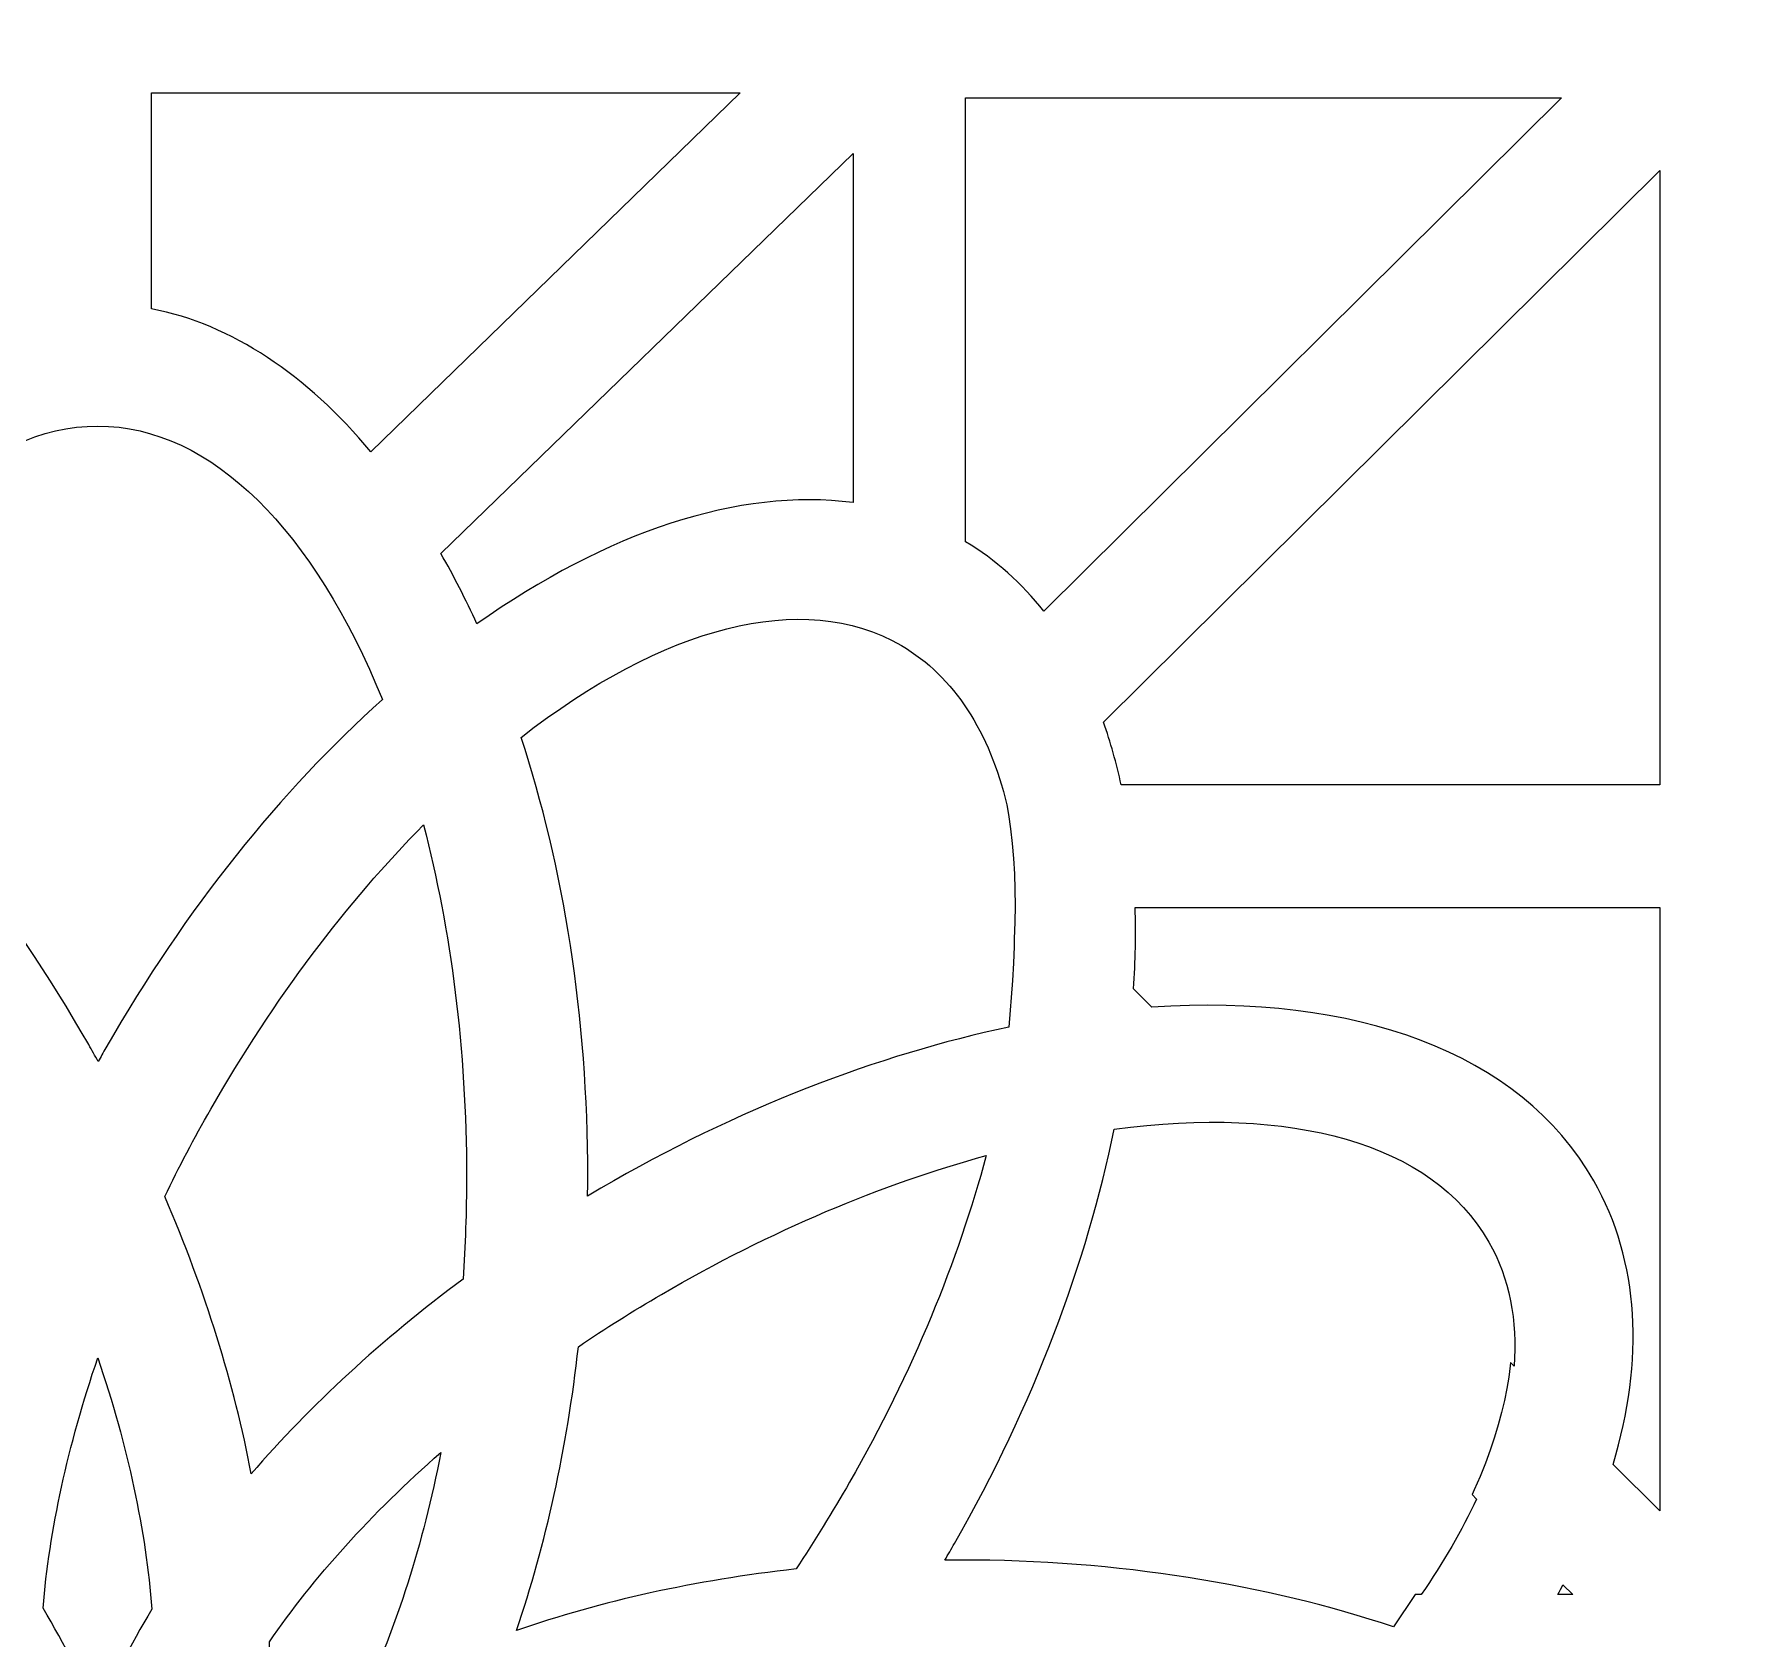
# Model space of a CAD drawing. Header units: millimetres. Extents: x -184 to 140, y -164 to 195.
# Drawn here: x -146.68 to -128.82, y -85.67 to -68.91 of the extents above; entities that cross this region are included whole.
import ezdxf

# ---------------------------------------------------------------- set-up
doc = ezdxf.new("R2010")
doc.units = ezdxf.units.MM
doc.header["$MEASUREMENT"] = 0
doc.layers.add('Layer 1', color=7, linetype='Continuous')

msp = doc.modelspace()

# ---------------------------------------------------------------- linework, layer by layer
at = {"layer": 'Layer 1', "color": 2, "lineweight": 5}
for points, knots in [([(-111.6063, 106.1199), (-111.6063, 106.1199), (-111.6063, 114.5781), (-111.6063, 114.5781), (-111.6063, 114.5781), (-111.6063, 114.5781), (-114.6063, 114.5781), (-114.6063, 114.5781), (-114.6063, 114.5781), (-114.6063, 114.5781), (-114.6063, 122.0774), (-114.6063, 122.0774), (-114.6063, 122.0774), (-114.6063, 122.0774), (-111.6063, 122.0774), (-111.6063, 122.0774), (-111.6063, 122.0774), (-111.6063, 122.0774), (-111.6063, 129.5782), (-111.6063, 129.5782), (-111.6063, 129.5782), (-111.6063, 129.5782), (-119.1071, 129.5782), (-119.1071, 129.5782), (-119.1071, 129.5782), (-119.1071, 129.5782), (-119.1071, 126.5782), (-119.1071, 126.5782), (-119.1071, 126.5782), (-119.1071, 126.5782), (-126.6064, 126.5782), (-126.6064, 126.5782), (-126.6064, 126.5782), (-126.6064, 126.5782), (-126.6064, 129.5782), (-126.6064, 129.5782), (-126.6064, 129.5782), (-126.6064, 129.5782), (-135.6065, 129.5782), (-135.6065, 129.5782), (-135.6065, 129.5782), (-135.6065, 129.5782), (-135.6065, 136.2947), (-135.6065, 136.2947), (-135.6065, 136.2947), (-135.6065, 138.3602), (-137.2917, 140.0458), (-139.3572, 140.0458), (-139.3572, 140.0458), (-139.3572, 140.0458), (-152.8567, 140.0458), (-152.8567, 140.0458), (-152.8567, 140.0458), (-154.9225, 140.0458), (-156.6077, 138.3602), (-156.6077, 136.2947), (-156.6077, 136.2947), (-156.6077, 136.2947), (-156.6077, 129.5782), (-156.6077, 129.5782), (-156.6077, 129.5782), (-156.6077, 129.5782), (-165.6078, 129.5782), (-165.6078, 129.5782), (-165.6078, 129.5782), (-165.6078, 129.5782), (-165.6078, 126.5782), (-165.6078, 126.5782), (-165.6078, 126.5782), (-165.6078, 126.5782), (-173.1068, 126.5782), (-173.1068, 126.5782), (-173.1068, 126.5782), (-173.1068, 126.5782), (-173.1068, 129.5782), (-173.1068, 129.5782), (-173.1068, 129.5782), (-173.1068, 129.5782), (-180.6076, 129.5782), (-180.6076, 129.5782), (-180.6076, 129.5782), (-180.6076, 129.5782), (-180.6076, 122.0774), (-180.6076, 122.0774), (-180.6076, 122.0774), (-180.6076, 122.0774), (-177.6075, 122.0774), (-177.6075, 122.0774), (-177.6075, 122.0774), (-177.6075, 122.0774), (-177.6075, 114.5781), (-177.6075, 114.5781), (-177.6075, 114.5781), (-177.6075, 114.5781), (-180.6076, 114.5781), (-180.6076, 114.5781), (-180.6076, 114.5781), (-180.6076, 114.5781), (-180.6076, 23.8289), (-180.6076, 23.8289), (-180.6076, 23.8289), (-180.6076, 23.8289), (-180.6076, 16.3282), (-180.6076, 16.3282), (-180.6076, 16.3282), (-180.6076, 16.3282), (-177.6075, 16.3282), (-177.6075, 16.3282), (-177.6075, 16.3282), (-177.6075, 16.3282), (-177.6075, 8.8278), (-177.6075, 8.8278), (-177.6075, 8.8278), (-177.6075, 8.8278), (-180.6076, 8.8278), (-180.6076, 8.8278), (-180.6076, 8.8278), (-180.6076, 8.8278), (-180.6076, -110.5738), (-180.6076, -110.5738), (-180.6076, -110.5738), (-180.6076, -110.5738), (-180.6076, -119.4624), (-180.6076, -119.4624), (-180.6076, -119.4624), (-180.6076, -119.4624), (-183.6076, -119.4624), (-183.6076, -119.4624), (-183.6076, -119.4624), (-183.6076, -119.4624), (-183.6076, -123.2132), (-183.6076, -123.2132), (-183.6076, -123.2132), (-183.6076, -123.2132), (-180.6076, -123.2132), (-180.6076, -123.2132), (-180.6076, -123.2132), (-180.6076, -123.2132), (-180.6076, -125.2444), (-180.6076, -125.2444), (-180.6076, -125.2444), (-180.6076, -125.2444), (-111.6063, -125.2444), (-111.6063, -125.2444), (-111.6063, -125.2444), (-111.6063, -125.2444), (-111.6063, -123.2132), (-111.6063, -123.2132), (-111.6063, -123.2132), (-111.6063, -123.2132), (-108.6067, -123.2132), (-108.6067, -123.2132), (-108.6067, -123.2132), (-108.6067, -123.2132), (-108.6067, -119.4624), (-108.6067, -119.4624), (-108.6067, -119.4624), (-108.6067, -119.4624), (-111.6063, -119.4624), (-111.6063, -119.4624), (-111.6063, -119.4624), (-111.6063, -119.4624), (-111.6063, -115.2551), (-111.6063, -115.2551), (-111.6063, -115.2551), (-111.6063, -115.2551), (-111.6063, -110.5738), (-111.6063, -110.5738), (-111.6063, -110.5738), (-111.6063, -110.5738), (-111.6063, 8.8278), (-111.6063, 8.8278), (-111.6063, 8.8278), (-111.6063, 8.8278), (-114.6063, 8.8278), (-114.6063, 8.8278), (-114.6063, 8.8278), (-114.6063, 8.8278), (-114.6063, 16.3282), (-114.6063, 16.3282), (-114.6063, 16.3282), (-114.6063, 16.3282), (-111.6063, 16.3282), (-111.6063, 16.3282), (-111.6063, 16.3282), (-111.6063, 16.3282), (-111.6063, 23.8289), (-111.6063, 23.8289), (-111.6063, 23.8289), (-111.6063, 23.8289), (-111.6063, 106.1199), (-111.6063, 106.1199)], [0, 0, 0, 0, 0.0204082, 0.0204082, 0.0204082, 0.0204082, 0.0408163, 0.0408163, 0.0408163, 0.0408163, 0.0612245, 0.0612245, 0.0612245, 0.0612245, 0.0816327, 0.0816327, 0.0816327, 0.0816327, 0.1020408, 0.1020408, 0.1020408, 0.1020408, 0.122449, 0.122449, 0.122449, 0.122449, 0.1428571, 0.1428571, 0.1428571, 0.1428571, 0.1632653, 0.1632653, 0.1632653, 0.1632653, 0.1836735, 0.1836735, 0.1836735, 0.1836735, 0.2040816, 0.2040816, 0.2040816, 0.2040816, 0.2244898, 0.2244898, 0.2244898, 0.2244898, 0.244898, 0.244898, 0.244898, 0.244898, 0.2653061, 0.2653061, 0.2653061, 0.2653061, 0.2857143, 0.2857143, 0.2857143, 0.2857143, 0.3061224, 0.3061224, 0.3061224, 0.3061224, 0.3265306, 0.3265306, 0.3265306, 0.3265306, 0.3469388, 0.3469388, 0.3469388, 0.3469388, 0.3673469, 0.3673469, 0.3673469, 0.3673469, 0.3877551, 0.3877551, 0.3877551, 0.3877551, 0.4081633, 0.4081633, 0.4081633, 0.4081633, 0.4285714, 0.4285714, 0.4285714, 0.4285714, 0.4489796, 0.4489796, 0.4489796, 0.4489796, 0.4693878, 0.4693878, 0.4693878, 0.4693878, 0.4897959, 0.4897959, 0.4897959, 0.4897959, 0.5102041, 0.5102041, 0.5102041, 0.5102041, 0.5306122, 0.5306122, 0.5306122, 0.5306122, 0.5510204, 0.5510204, 0.5510204, 0.5510204, 0.5714286, 0.5714286, 0.5714286, 0.5714286, 0.5918367, 0.5918367, 0.5918367, 0.5918367, 0.6122449, 0.6122449, 0.6122449, 0.6122449, 0.6326531, 0.6326531, 0.6326531, 0.6326531, 0.6530612, 0.6530612, 0.6530612, 0.6530612, 0.6734694, 0.6734694, 0.6734694, 0.6734694, 0.6938776, 0.6938776, 0.6938776, 0.6938776, 0.7142857, 0.7142857, 0.7142857, 0.7142857, 0.7346939, 0.7346939, 0.7346939, 0.7346939, 0.755102, 0.755102, 0.755102, 0.755102, 0.7755102, 0.7755102, 0.7755102, 0.7755102, 0.7959184, 0.7959184, 0.7959184, 0.7959184, 0.8163265, 0.8163265, 0.8163265, 0.8163265, 0.8367347, 0.8367347, 0.8367347, 0.8367347, 0.8571429, 0.8571429, 0.8571429, 0.8571429, 0.877551, 0.877551, 0.877551, 0.877551, 0.8979592, 0.8979592, 0.8979592, 0.8979592, 0.9183673, 0.9183673, 0.9183673, 0.9183673, 0.9387755, 0.9387755, 0.9387755, 0.9387755, 0.9591837, 0.9591837, 0.9591837, 0.9591837, 1, 1, 1, 1]), ([(-145.4578, -71.7806), (-144.6161, -71.9446), (-143.8347, -72.4724), (-143.1662, -73.2746), (-143.1662, -73.2746), (-143.1662, -73.2746), (-139.3078, -69.5263), (-139.3078, -69.5263), (-139.3078, -69.5263), (-139.3078, -69.5263), (-145.4578, -69.5263), (-145.4578, -69.5263), (-145.4578, -69.5263), (-145.4578, -69.5263), (-145.4578, -71.7806), (-145.4578, -71.7806)], [0, 0, 0, 0, 0.2, 0.2, 0.2, 0.2, 0.4, 0.4, 0.4, 0.4, 0.6, 0.6, 0.6, 0.6, 1, 1, 1, 1]), ([(-136.9555, -74.213), (-136.6412, -74.4031), (-136.3671, -74.6483), (-136.1371, -74.9404), (-136.1371, -74.9404), (-136.1371, -74.9404), (-130.7308, -69.5785), (-130.7308, -69.5785), (-130.7308, -69.5785), (-130.7308, -69.5785), (-136.9555, -69.5785), (-136.9555, -69.5785), (-136.9555, -69.5785), (-136.9555, -69.5785), (-136.9555, -74.213), (-136.9555, -74.213)], [0, 0, 0, 0, 0.2, 0.2, 0.2, 0.2, 0.4, 0.4, 0.4, 0.4, 0.6, 0.6, 0.6, 0.6, 1, 1, 1, 1]), ([(-142.4345, -74.3382), (-142.3008, -74.5714), (-142.1756, -74.8151), (-142.0585, -75.0713), (-142.0585, -75.0713), (-140.7038, -74.1152), (-139.3188, -73.6478), (-138.131, -73.8051), (-138.131, -73.8051), (-138.131, -73.8051), (-138.131, -70.1574), (-138.131, -70.1574), (-138.131, -70.1574), (-138.131, -70.1574), (-142.4345, -74.3382), (-142.4345, -74.3382)], [0, 0, 0, 0, 0.2, 0.2, 0.2, 0.2, 0.4, 0.4, 0.4, 0.4, 0.6, 0.6, 0.6, 0.6, 1, 1, 1, 1]), ([(-135.5141, -76.0996), (-135.4411, -76.306), (-135.3804, -76.5254), (-135.3306, -76.754), (-135.3306, -76.754), (-135.3306, -76.754), (-129.7042, -76.754), (-129.7042, -76.754), (-129.7042, -76.754), (-129.7042, -76.754), (-129.7042, -70.3366), (-129.7042, -70.3366), (-129.7042, -70.3366), (-129.7042, -70.3366), (-135.5141, -76.0996), (-135.5141, -76.0996)], [0, 0, 0, 0, 0.2, 0.2, 0.2, 0.2, 0.4, 0.4, 0.4, 0.4, 0.6, 0.6, 0.6, 0.6, 1, 1, 1, 1]), ([(-148.9831, -75.8431), (-147.9343, -76.7872), (-146.9395, -78.0163), (-146.1126, -79.4662), (-146.1126, -79.4662), (-146.0794, -79.524), (-146.0463, -79.5833), (-146.0134, -79.6426), (-146.0134, -79.6426), (-145.987, -79.5956), (-145.9609, -79.5473), (-145.9334, -79.5004), (-145.9334, -79.5004), (-145.1012, -78.0438), (-144.1007, -76.8076), (-143.0452, -75.8625), (-143.0452, -75.8625), (-143.7518, -74.1177), (-144.8214, -73.0058), (-146.0187, -73.0058), (-146.0187, -73.0058), (-147.2108, -73.0058), (-148.2776, -74.1096), (-148.9831, -75.8431)], [0, 0, 0, 0, 0.1428571, 0.1428571, 0.1428571, 0.1428571, 0.2857143, 0.2857143, 0.2857143, 0.2857143, 0.4285714, 0.4285714, 0.4285714, 0.4285714, 0.5714286, 0.5714286, 0.5714286, 0.5714286, 0.7142857, 0.7142857, 0.7142857, 0.7142857, 1, 1, 1, 1]), ([(-141.5967, -76.2566), (-141.1543, -77.6042), (-140.9006, -79.1727), (-140.9006, -80.8455), (-140.9006, -80.8455), (-140.9006, -80.9129), (-140.9021, -80.9803), (-140.9035, -81.048), (-140.9035, -81.048), (-140.8565, -81.0205), (-140.81, -80.993), (-140.7631, -80.9655), (-140.7631, -80.9655), (-139.3368, -80.1329), (-137.8731, -79.572), (-136.5022, -79.2827), (-136.5022, -79.2827), (-136.5022, -79.2827), (-136.4648, -78.7948), (-136.4648, -78.7948), (-136.4648, -78.7948), (-136.4648, -78.7948), (-136.4539, -78.6156), (-136.4539, -78.6156), (-136.4539, -78.6156), (-136.4539, -78.6156), (-136.4482, -78.4406), (-136.4482, -78.4406), (-136.4482, -78.4406), (-136.4482, -78.4406), (-136.4482, -78.387), (-136.4482, -78.387), (-136.4482, -78.387), (-136.4482, -78.387), (-136.4468, -78.3623), (-136.4468, -78.3623), (-136.4468, -78.3623), (-136.4468, -78.3623), (-136.4401, -78.1859), (-136.4401, -78.1859), (-136.4401, -78.1859), (-136.4401, -78.1859), (-136.4387, -78.0148), (-136.4387, -78.0148), (-136.4387, -78.0148), (-136.4387, -78.0148), (-136.4401, -77.8455), (-136.4401, -77.8455), (-136.4401, -77.8455), (-136.4401, -77.8455), (-136.4458, -77.6815), (-136.4458, -77.6815), (-136.4458, -77.6815), (-136.4458, -77.6815), (-136.4553, -77.5202), (-136.4553, -77.5202), (-136.4553, -77.5202), (-136.4553, -77.5202), (-136.469, -77.3643), (-136.469, -77.3643), (-136.469, -77.3643), (-136.469, -77.3643), (-136.4856, -77.2116), (-136.4856, -77.2116), (-136.4856, -77.2116), (-136.4856, -77.2116), (-136.5061, -77.0641), (-136.5061, -77.0641), (-136.5061, -77.0641), (-136.5061, -77.0641), (-136.5241, -76.9622), (-136.5241, -76.9622), (-136.5241, -76.9622), (-136.7047, -76.204), (-137.0712, -75.6227), (-137.6251, -75.2988), (-137.6251, -75.2988), (-138.6587, -74.6952), (-140.1277, -75.1129), (-141.5967, -76.2566)], [0, 0, 0, 0, 0.047619, 0.047619, 0.047619, 0.047619, 0.0952381, 0.0952381, 0.0952381, 0.0952381, 0.1428571, 0.1428571, 0.1428571, 0.1428571, 0.1904762, 0.1904762, 0.1904762, 0.1904762, 0.2380952, 0.2380952, 0.2380952, 0.2380952, 0.2857143, 0.2857143, 0.2857143, 0.2857143, 0.3333333, 0.3333333, 0.3333333, 0.3333333, 0.3809524, 0.3809524, 0.3809524, 0.3809524, 0.4285714, 0.4285714, 0.4285714, 0.4285714, 0.4761905, 0.4761905, 0.4761905, 0.4761905, 0.5238095, 0.5238095, 0.5238095, 0.5238095, 0.5714286, 0.5714286, 0.5714286, 0.5714286, 0.6190476, 0.6190476, 0.6190476, 0.6190476, 0.6666667, 0.6666667, 0.6666667, 0.6666667, 0.7142857, 0.7142857, 0.7142857, 0.7142857, 0.7619048, 0.7619048, 0.7619048, 0.7619048, 0.8095238, 0.8095238, 0.8095238, 0.8095238, 0.8571429, 0.8571429, 0.8571429, 0.8571429, 0.9047619, 0.9047619, 0.9047619, 0.9047619, 1, 1, 1, 1]), ([(-145.3188, -81.0523), (-144.8944, -82.0347), (-144.5925, -83.0144), (-144.4147, -83.9475), (-144.4147, -83.9475), (-143.7973, -83.2349), (-143.0547, -82.5459), (-142.2031, -81.9148), (-142.2031, -81.9148), (-142.1795, -81.5648), (-142.1671, -81.2078), (-142.1671, -80.8455), (-142.1671, -80.8455), (-142.1671, -79.517), (-142.3297, -78.2657), (-142.6166, -77.1703), (-142.6166, -77.1703), (-143.4117, -77.9764), (-144.1765, -78.9836), (-144.838, -80.14), (-144.838, -80.14), (-145.0101, -80.443), (-145.1714, -80.7475), (-145.3188, -81.0523)], [0, 0, 0, 0, 0.1428571, 0.1428571, 0.1428571, 0.1428571, 0.2857143, 0.2857143, 0.2857143, 0.2857143, 0.4285714, 0.4285714, 0.4285714, 0.4285714, 0.5714286, 0.5714286, 0.5714286, 0.5714286, 0.7142857, 0.7142857, 0.7142857, 0.7142857, 1, 1, 1, 1]), ([(-135.1846, -78.0342), (-135.1765, -78.3084), (-135.1821, -78.5923), (-135.2012, -78.883), (-135.2012, -78.883), (-135.2012, -78.883), (-135.0096, -79.0732), (-135.0096, -79.0732), (-135.0096, -79.0732), (-132.8958, -78.9356), (-131.165, -79.5378), (-130.396, -80.8868), (-130.396, -80.8868), (-129.9123, -81.7328), (-129.8696, -82.7608), (-130.1935, -83.8508), (-130.1935, -83.8508), (-130.1935, -83.8508), (-129.7042, -84.3359), (-129.7042, -84.3359), (-129.7042, -84.3359), (-129.7042, -84.3359), (-129.7042, -78.0342), (-129.7042, -78.0342), (-129.7042, -78.0342), (-129.7042, -78.0342), (-135.1846, -78.0342), (-135.1846, -78.0342)], [0, 0, 0, 0, 0.125, 0.125, 0.125, 0.125, 0.25, 0.25, 0.25, 0.25, 0.375, 0.375, 0.375, 0.375, 0.5, 0.5, 0.5, 0.5, 0.625, 0.625, 0.625, 0.625, 0.75, 0.75, 0.75, 0.75, 1, 1, 1, 1]), ([(-135.4037, -80.3492), (-135.6876, -81.7398), (-136.2429, -83.2254), (-137.0712, -84.6749), (-137.0712, -84.6749), (-137.1044, -84.7328), (-137.1386, -84.7921), (-137.1718, -84.8499), (-137.1718, -84.8499), (-137.1182, -84.8485), (-137.0642, -84.8485), (-137.0106, -84.8485), (-137.0106, -84.8485), (-135.3624, -84.8485), (-133.8176, -85.1036), (-132.4879, -85.5459), (-132.4879, -85.5459), (-132.4879, -85.5459), (-132.259, -85.2083), (-132.259, -85.2083), (-132.259, -85.2083), (-132.259, -85.2083), (-132.1973, -85.2083), (-132.1973, -85.2083), (-132.1973, -85.2083), (-131.9655, -84.8736), (-131.7715, -84.5384), (-131.6198, -84.2121), (-131.6198, -84.2121), (-131.6198, -84.2121), (-131.6667, -84.1652), (-131.6667, -84.1652), (-131.6667, -84.1652), (-131.6667, -84.1652), (-131.643, -84.1168), (-131.643, -84.1168), (-131.643, -84.1168), (-131.643, -84.1168), (-131.5824, -83.9764), (-131.5824, -83.9764), (-131.5824, -83.9764), (-131.5824, -83.9764), (-131.5273, -83.8371), (-131.5273, -83.8371), (-131.5273, -83.8371), (-131.5273, -83.8371), (-131.4779, -83.7006), (-131.4779, -83.7006), (-131.4779, -83.7006), (-131.4779, -83.7006), (-131.4324, -83.5672), (-131.4324, -83.5672), (-131.4324, -83.5672), (-131.4324, -83.5672), (-131.3922, -83.436), (-131.3922, -83.436), (-131.3922, -83.436), (-131.3922, -83.436), (-131.358, -83.3065), (-131.358, -83.3065), (-131.358, -83.3065), (-131.358, -83.3065), (-131.3277, -83.1813), (-131.3277, -83.1813), (-131.3277, -83.1813), (-131.3277, -83.1813), (-131.304, -83.0585), (-131.304, -83.0585), (-131.304, -83.0585), (-131.304, -83.0585), (-131.2836, -82.9386), (-131.2836, -82.9386), (-131.2836, -82.9386), (-131.2836, -82.9386), (-131.2684, -82.8214), (-131.2684, -82.8214), (-131.2684, -82.8214), (-131.2684, -82.8214), (-131.2656, -82.7872), (-131.2656, -82.7872), (-131.2656, -82.7872), (-131.2656, -82.7872), (-131.2282, -82.8257), (-131.2282, -82.8257), (-131.2282, -82.8257), (-131.1911, -82.3477), (-131.2737, -81.9077), (-131.4917, -81.5275), (-131.4917, -81.5275), (-132.0883, -80.4829), (-133.5657, -80.1012), (-135.4037, -80.3492)], [0, 0, 0, 0, 0.0416667, 0.0416667, 0.0416667, 0.0416667, 0.0833333, 0.0833333, 0.0833333, 0.0833333, 0.125, 0.125, 0.125, 0.125, 0.1666667, 0.1666667, 0.1666667, 0.1666667, 0.2083333, 0.2083333, 0.2083333, 0.2083333, 0.25, 0.25, 0.25, 0.25, 0.2916667, 0.2916667, 0.2916667, 0.2916667, 0.3333333, 0.3333333, 0.3333333, 0.3333333, 0.375, 0.375, 0.375, 0.375, 0.4166667, 0.4166667, 0.4166667, 0.4166667, 0.4583333, 0.4583333, 0.4583333, 0.4583333, 0.5, 0.5, 0.5, 0.5, 0.5416667, 0.5416667, 0.5416667, 0.5416667, 0.5833333, 0.5833333, 0.5833333, 0.5833333, 0.625, 0.625, 0.625, 0.625, 0.6666667, 0.6666667, 0.6666667, 0.6666667, 0.7083333, 0.7083333, 0.7083333, 0.7083333, 0.75, 0.75, 0.75, 0.75, 0.7916667, 0.7916667, 0.7916667, 0.7916667, 0.8333333, 0.8333333, 0.8333333, 0.8333333, 0.875, 0.875, 0.875, 0.875, 0.9166667, 0.9166667, 0.9166667, 0.9166667, 1, 1, 1, 1]), ([(-140.9987, -82.6204), (-141.1172, -83.6868), (-141.3391, -84.6859), (-141.6464, -85.5844), (-141.6464, -85.5844), (-140.7602, -85.2785), (-139.7763, -85.0581), (-138.7261, -84.9423), (-138.7261, -84.9423), (-138.5335, -84.6517), (-138.3458, -84.3483), (-138.1666, -84.0343), (-138.1666, -84.0343), (-137.5094, -82.8849), (-137.0328, -81.719), (-136.7393, -80.625), (-136.7393, -80.625), (-137.8265, -80.9214), (-138.9868, -81.4064), (-140.1305, -82.0746), (-140.1305, -82.0746), (-140.4307, -82.2496), (-140.7204, -82.4316), (-140.9987, -82.6204)], [0, 0, 0, 0, 0.1428571, 0.1428571, 0.1428571, 0.1428571, 0.2857143, 0.2857143, 0.2857143, 0.2857143, 0.4285714, 0.4285714, 0.4285714, 0.4285714, 0.5714286, 0.5714286, 0.5714286, 0.5714286, 0.7142857, 0.7142857, 0.7142857, 0.7142857, 1, 1, 1, 1]), ([(-146.5892, -85.3516), (-146.3606, -85.7333), (-146.1718, -86.1164), (-146.023, -86.4939), (-146.023, -86.4939), (-145.8727, -86.1192), (-145.6825, -85.7417), (-145.4525, -85.3625), (-145.4525, -85.3625), (-145.5146, -84.555), (-145.7034, -83.6621), (-146.0173, -82.7361), (-146.0173, -82.7361), (-146.3317, -83.6565), (-146.5232, -84.5455), (-146.5892, -85.3516)], [0, 0, 0, 0, 0.2, 0.2, 0.2, 0.2, 0.4, 0.4, 0.4, 0.4, 0.6, 0.6, 0.6, 0.6, 1, 1, 1, 1]), ([(-144.2245, -85.7015), (-144.215, -86.1481), (-144.2411, -86.5739), (-144.2989, -86.9765), (-144.2989, -86.9765), (-143.9836, -86.7281), (-143.6322, -86.4967), (-143.2463, -86.2861), (-143.2463, -86.2861), (-142.9002, -85.5541), (-142.6218, -84.6859), (-142.4359, -83.7256), (-142.4359, -83.7256), (-143.1637, -84.3648), (-143.7684, -85.0362), (-144.2245, -85.7015)], [0, 0, 0, 0, 0.2, 0.2, 0.2, 0.2, 0.4, 0.4, 0.4, 0.4, 0.6, 0.6, 0.6, 0.6, 1, 1, 1, 1]), ([(-130.717, -85.1078), (-130.735, -85.1406), (-130.753, -85.1752), (-130.771, -85.2083), (-130.771, -85.2083), (-130.771, -85.2083), (-130.6136, -85.2083), (-130.6136, -85.2083), (-130.6136, -85.2083), (-130.6136, -85.2083), (-130.717, -85.1078), (-130.717, -85.1078)], [0, 0, 0, 0, 0.25, 0.25, 0.25, 0.25, 0.5, 0.5, 0.5, 0.5, 1, 1, 1, 1])]:
    msp.add_open_spline(points, degree=3, knots=knots, dxfattribs=at)
at = {"layer": 'Layer 1', "color": 250, "lineweight": 15}
for points, knots in [([(-111.6063, 106.1199), (-111.6063, 106.1199), (-111.6063, 114.5781), (-111.6063, 114.5781), (-111.6063, 114.5781), (-111.6063, 114.5781), (-114.6063, 114.5781), (-114.6063, 114.5781), (-114.6063, 114.5781), (-114.6063, 114.5781), (-114.6063, 122.0774), (-114.6063, 122.0774), (-114.6063, 122.0774), (-114.6063, 122.0774), (-111.6063, 122.0774), (-111.6063, 122.0774), (-111.6063, 122.0774), (-111.6063, 122.0774), (-111.6063, 129.5782), (-111.6063, 129.5782), (-111.6063, 129.5782), (-111.6063, 129.5782), (-119.1071, 129.5782), (-119.1071, 129.5782), (-119.1071, 129.5782), (-119.1071, 129.5782), (-119.1071, 126.5782), (-119.1071, 126.5782), (-119.1071, 126.5782), (-119.1071, 126.5782), (-126.6064, 126.5782), (-126.6064, 126.5782), (-126.6064, 126.5782), (-126.6064, 126.5782), (-126.6064, 129.5782), (-126.6064, 129.5782), (-126.6064, 129.5782), (-126.6064, 129.5782), (-135.6065, 129.5782), (-135.6065, 129.5782), (-135.6065, 129.5782), (-135.6065, 129.5782), (-135.6065, 136.2947), (-135.6065, 136.2947), (-135.6065, 136.2947), (-135.6065, 138.3602), (-137.2917, 140.0458), (-139.3572, 140.0458), (-139.3572, 140.0458), (-139.3572, 140.0458), (-152.8567, 140.0458), (-152.8567, 140.0458), (-152.8567, 140.0458), (-154.9225, 140.0458), (-156.6077, 138.3602), (-156.6077, 136.2947), (-156.6077, 136.2947), (-156.6077, 136.2947), (-156.6077, 129.5782), (-156.6077, 129.5782), (-156.6077, 129.5782), (-156.6077, 129.5782), (-165.6078, 129.5782), (-165.6078, 129.5782), (-165.6078, 129.5782), (-165.6078, 129.5782), (-165.6078, 126.5782), (-165.6078, 126.5782), (-165.6078, 126.5782), (-165.6078, 126.5782), (-173.1068, 126.5782), (-173.1068, 126.5782), (-173.1068, 126.5782), (-173.1068, 126.5782), (-173.1068, 129.5782), (-173.1068, 129.5782), (-173.1068, 129.5782), (-173.1068, 129.5782), (-180.6076, 129.5782), (-180.6076, 129.5782), (-180.6076, 129.5782), (-180.6076, 129.5782), (-180.6076, 122.0774), (-180.6076, 122.0774), (-180.6076, 122.0774), (-180.6076, 122.0774), (-177.6075, 122.0774), (-177.6075, 122.0774), (-177.6075, 122.0774), (-177.6075, 122.0774), (-177.6075, 114.5781), (-177.6075, 114.5781), (-177.6075, 114.5781), (-177.6075, 114.5781), (-180.6076, 114.5781), (-180.6076, 114.5781), (-180.6076, 114.5781), (-180.6076, 114.5781), (-180.6076, 23.8289), (-180.6076, 23.8289), (-180.6076, 23.8289), (-180.6076, 23.8289), (-180.6076, 16.3282), (-180.6076, 16.3282), (-180.6076, 16.3282), (-180.6076, 16.3282), (-177.6075, 16.3282), (-177.6075, 16.3282), (-177.6075, 16.3282), (-177.6075, 16.3282), (-177.6075, 8.8278), (-177.6075, 8.8278), (-177.6075, 8.8278), (-177.6075, 8.8278), (-180.6076, 8.8278), (-180.6076, 8.8278), (-180.6076, 8.8278), (-180.6076, 8.8278), (-180.6076, -110.5738), (-180.6076, -110.5738), (-180.6076, -110.5738), (-180.6076, -110.5738), (-180.6076, -119.4624), (-180.6076, -119.4624), (-180.6076, -119.4624), (-180.6076, -119.4624), (-183.6076, -119.4624), (-183.6076, -119.4624), (-183.6076, -119.4624), (-183.6076, -119.4624), (-183.6076, -123.2132), (-183.6076, -123.2132), (-183.6076, -123.2132), (-183.6076, -123.2132), (-180.6076, -123.2132), (-180.6076, -123.2132), (-180.6076, -123.2132), (-180.6076, -123.2132), (-180.6076, -125.2444), (-180.6076, -125.2444), (-180.6076, -125.2444), (-180.6076, -125.2444), (-111.6063, -125.2444), (-111.6063, -125.2444), (-111.6063, -125.2444), (-111.6063, -125.2444), (-111.6063, -123.2132), (-111.6063, -123.2132), (-111.6063, -123.2132), (-111.6063, -123.2132), (-108.6067, -123.2132), (-108.6067, -123.2132), (-108.6067, -123.2132), (-108.6067, -123.2132), (-108.6067, -119.4624), (-108.6067, -119.4624), (-108.6067, -119.4624), (-108.6067, -119.4624), (-111.6063, -119.4624), (-111.6063, -119.4624), (-111.6063, -119.4624), (-111.6063, -119.4624), (-111.6063, -115.2551), (-111.6063, -115.2551), (-111.6063, -115.2551), (-111.6063, -115.2551), (-111.6063, -110.5738), (-111.6063, -110.5738), (-111.6063, -110.5738), (-111.6063, -110.5738), (-111.6063, 8.8278), (-111.6063, 8.8278), (-111.6063, 8.8278), (-111.6063, 8.8278), (-114.6063, 8.8278), (-114.6063, 8.8278), (-114.6063, 8.8278), (-114.6063, 8.8278), (-114.6063, 16.3282), (-114.6063, 16.3282), (-114.6063, 16.3282), (-114.6063, 16.3282), (-111.6063, 16.3282), (-111.6063, 16.3282), (-111.6063, 16.3282), (-111.6063, 16.3282), (-111.6063, 23.8289), (-111.6063, 23.8289), (-111.6063, 23.8289), (-111.6063, 23.8289), (-111.6063, 106.1199), (-111.6063, 106.1199)], [0, 0, 0, 0, 0.0204082, 0.0204082, 0.0204082, 0.0204082, 0.0408163, 0.0408163, 0.0408163, 0.0408163, 0.0612245, 0.0612245, 0.0612245, 0.0612245, 0.0816327, 0.0816327, 0.0816327, 0.0816327, 0.1020408, 0.1020408, 0.1020408, 0.1020408, 0.122449, 0.122449, 0.122449, 0.122449, 0.1428571, 0.1428571, 0.1428571, 0.1428571, 0.1632653, 0.1632653, 0.1632653, 0.1632653, 0.1836735, 0.1836735, 0.1836735, 0.1836735, 0.2040816, 0.2040816, 0.2040816, 0.2040816, 0.2244898, 0.2244898, 0.2244898, 0.2244898, 0.244898, 0.244898, 0.244898, 0.244898, 0.2653061, 0.2653061, 0.2653061, 0.2653061, 0.2857143, 0.2857143, 0.2857143, 0.2857143, 0.3061224, 0.3061224, 0.3061224, 0.3061224, 0.3265306, 0.3265306, 0.3265306, 0.3265306, 0.3469388, 0.3469388, 0.3469388, 0.3469388, 0.3673469, 0.3673469, 0.3673469, 0.3673469, 0.3877551, 0.3877551, 0.3877551, 0.3877551, 0.4081633, 0.4081633, 0.4081633, 0.4081633, 0.4285714, 0.4285714, 0.4285714, 0.4285714, 0.4489796, 0.4489796, 0.4489796, 0.4489796, 0.4693878, 0.4693878, 0.4693878, 0.4693878, 0.4897959, 0.4897959, 0.4897959, 0.4897959, 0.5102041, 0.5102041, 0.5102041, 0.5102041, 0.5306122, 0.5306122, 0.5306122, 0.5306122, 0.5510204, 0.5510204, 0.5510204, 0.5510204, 0.5714286, 0.5714286, 0.5714286, 0.5714286, 0.5918367, 0.5918367, 0.5918367, 0.5918367, 0.6122449, 0.6122449, 0.6122449, 0.6122449, 0.6326531, 0.6326531, 0.6326531, 0.6326531, 0.6530612, 0.6530612, 0.6530612, 0.6530612, 0.6734694, 0.6734694, 0.6734694, 0.6734694, 0.6938776, 0.6938776, 0.6938776, 0.6938776, 0.7142857, 0.7142857, 0.7142857, 0.7142857, 0.7346939, 0.7346939, 0.7346939, 0.7346939, 0.755102, 0.755102, 0.755102, 0.755102, 0.7755102, 0.7755102, 0.7755102, 0.7755102, 0.7959184, 0.7959184, 0.7959184, 0.7959184, 0.8163265, 0.8163265, 0.8163265, 0.8163265, 0.8367347, 0.8367347, 0.8367347, 0.8367347, 0.8571429, 0.8571429, 0.8571429, 0.8571429, 0.877551, 0.877551, 0.877551, 0.877551, 0.8979592, 0.8979592, 0.8979592, 0.8979592, 0.9183673, 0.9183673, 0.9183673, 0.9183673, 0.9387755, 0.9387755, 0.9387755, 0.9387755, 0.9591837, 0.9591837, 0.9591837, 0.9591837, 1, 1, 1, 1]), ([(-145.4578, -71.7806), (-144.6161, -71.9446), (-143.8347, -72.4724), (-143.1662, -73.2746), (-143.1662, -73.2746), (-143.1662, -73.2746), (-139.3078, -69.5263), (-139.3078, -69.5263), (-139.3078, -69.5263), (-139.3078, -69.5263), (-145.4578, -69.5263), (-145.4578, -69.5263), (-145.4578, -69.5263), (-145.4578, -69.5263), (-145.4578, -71.7806), (-145.4578, -71.7806)], [0, 0, 0, 0, 0.2, 0.2, 0.2, 0.2, 0.4, 0.4, 0.4, 0.4, 0.6, 0.6, 0.6, 0.6, 1, 1, 1, 1]), ([(-136.9555, -74.213), (-136.6412, -74.4031), (-136.3671, -74.6483), (-136.1371, -74.9404), (-136.1371, -74.9404), (-136.1371, -74.9404), (-130.7308, -69.5785), (-130.7308, -69.5785), (-130.7308, -69.5785), (-130.7308, -69.5785), (-136.9555, -69.5785), (-136.9555, -69.5785), (-136.9555, -69.5785), (-136.9555, -69.5785), (-136.9555, -74.213), (-136.9555, -74.213)], [0, 0, 0, 0, 0.2, 0.2, 0.2, 0.2, 0.4, 0.4, 0.4, 0.4, 0.6, 0.6, 0.6, 0.6, 1, 1, 1, 1]), ([(-142.4345, -74.3382), (-142.3008, -74.5714), (-142.1756, -74.8151), (-142.0585, -75.0713), (-142.0585, -75.0713), (-140.7038, -74.1152), (-139.3188, -73.6478), (-138.131, -73.8051), (-138.131, -73.8051), (-138.131, -73.8051), (-138.131, -70.1574), (-138.131, -70.1574), (-138.131, -70.1574), (-138.131, -70.1574), (-142.4345, -74.3382), (-142.4345, -74.3382)], [0, 0, 0, 0, 0.2, 0.2, 0.2, 0.2, 0.4, 0.4, 0.4, 0.4, 0.6, 0.6, 0.6, 0.6, 1, 1, 1, 1]), ([(-135.5141, -76.0996), (-135.4411, -76.306), (-135.3804, -76.5254), (-135.3306, -76.754), (-135.3306, -76.754), (-135.3306, -76.754), (-129.7042, -76.754), (-129.7042, -76.754), (-129.7042, -76.754), (-129.7042, -76.754), (-129.7042, -70.3366), (-129.7042, -70.3366), (-129.7042, -70.3366), (-129.7042, -70.3366), (-135.5141, -76.0996), (-135.5141, -76.0996)], [0, 0, 0, 0, 0.2, 0.2, 0.2, 0.2, 0.4, 0.4, 0.4, 0.4, 0.6, 0.6, 0.6, 0.6, 1, 1, 1, 1]), ([(-148.9831, -75.8431), (-147.9343, -76.7872), (-146.9395, -78.0163), (-146.1126, -79.4662), (-146.1126, -79.4662), (-146.0794, -79.524), (-146.0463, -79.5833), (-146.0134, -79.6426), (-146.0134, -79.6426), (-145.987, -79.5956), (-145.9609, -79.5473), (-145.9334, -79.5004), (-145.9334, -79.5004), (-145.1012, -78.0438), (-144.1007, -76.8076), (-143.0452, -75.8625), (-143.0452, -75.8625), (-143.7518, -74.1177), (-144.8214, -73.0058), (-146.0187, -73.0058), (-146.0187, -73.0058), (-147.2108, -73.0058), (-148.2776, -74.1096), (-148.9831, -75.8431)], [0, 0, 0, 0, 0.1428571, 0.1428571, 0.1428571, 0.1428571, 0.2857143, 0.2857143, 0.2857143, 0.2857143, 0.4285714, 0.4285714, 0.4285714, 0.4285714, 0.5714286, 0.5714286, 0.5714286, 0.5714286, 0.7142857, 0.7142857, 0.7142857, 0.7142857, 1, 1, 1, 1]), ([(-141.5967, -76.2566), (-141.1543, -77.6042), (-140.9006, -79.1727), (-140.9006, -80.8455), (-140.9006, -80.8455), (-140.9006, -80.9129), (-140.9021, -80.9803), (-140.9035, -81.048), (-140.9035, -81.048), (-140.8565, -81.0205), (-140.81, -80.993), (-140.7631, -80.9655), (-140.7631, -80.9655), (-139.3368, -80.1329), (-137.8731, -79.572), (-136.5022, -79.2827), (-136.5022, -79.2827), (-136.5022, -79.2827), (-136.4648, -78.7948), (-136.4648, -78.7948), (-136.4648, -78.7948), (-136.4648, -78.7948), (-136.4539, -78.6156), (-136.4539, -78.6156), (-136.4539, -78.6156), (-136.4539, -78.6156), (-136.4482, -78.4406), (-136.4482, -78.4406), (-136.4482, -78.4406), (-136.4482, -78.4406), (-136.4482, -78.387), (-136.4482, -78.387), (-136.4482, -78.387), (-136.4482, -78.387), (-136.4468, -78.3623), (-136.4468, -78.3623), (-136.4468, -78.3623), (-136.4468, -78.3623), (-136.4401, -78.1859), (-136.4401, -78.1859), (-136.4401, -78.1859), (-136.4401, -78.1859), (-136.4387, -78.0148), (-136.4387, -78.0148), (-136.4387, -78.0148), (-136.4387, -78.0148), (-136.4401, -77.8455), (-136.4401, -77.8455), (-136.4401, -77.8455), (-136.4401, -77.8455), (-136.4458, -77.6815), (-136.4458, -77.6815), (-136.4458, -77.6815), (-136.4458, -77.6815), (-136.4553, -77.5202), (-136.4553, -77.5202), (-136.4553, -77.5202), (-136.4553, -77.5202), (-136.469, -77.3643), (-136.469, -77.3643), (-136.469, -77.3643), (-136.469, -77.3643), (-136.4856, -77.2116), (-136.4856, -77.2116), (-136.4856, -77.2116), (-136.4856, -77.2116), (-136.5061, -77.0641), (-136.5061, -77.0641), (-136.5061, -77.0641), (-136.5061, -77.0641), (-136.5241, -76.9622), (-136.5241, -76.9622), (-136.5241, -76.9622), (-136.7047, -76.204), (-137.0712, -75.6227), (-137.6251, -75.2988), (-137.6251, -75.2988), (-138.6587, -74.6952), (-140.1277, -75.1129), (-141.5967, -76.2566)], [0, 0, 0, 0, 0.047619, 0.047619, 0.047619, 0.047619, 0.0952381, 0.0952381, 0.0952381, 0.0952381, 0.1428571, 0.1428571, 0.1428571, 0.1428571, 0.1904762, 0.1904762, 0.1904762, 0.1904762, 0.2380952, 0.2380952, 0.2380952, 0.2380952, 0.2857143, 0.2857143, 0.2857143, 0.2857143, 0.3333333, 0.3333333, 0.3333333, 0.3333333, 0.3809524, 0.3809524, 0.3809524, 0.3809524, 0.4285714, 0.4285714, 0.4285714, 0.4285714, 0.4761905, 0.4761905, 0.4761905, 0.4761905, 0.5238095, 0.5238095, 0.5238095, 0.5238095, 0.5714286, 0.5714286, 0.5714286, 0.5714286, 0.6190476, 0.6190476, 0.6190476, 0.6190476, 0.6666667, 0.6666667, 0.6666667, 0.6666667, 0.7142857, 0.7142857, 0.7142857, 0.7142857, 0.7619048, 0.7619048, 0.7619048, 0.7619048, 0.8095238, 0.8095238, 0.8095238, 0.8095238, 0.8571429, 0.8571429, 0.8571429, 0.8571429, 0.9047619, 0.9047619, 0.9047619, 0.9047619, 1, 1, 1, 1]), ([(-145.3188, -81.0523), (-144.8944, -82.0347), (-144.5925, -83.0144), (-144.4147, -83.9475), (-144.4147, -83.9475), (-143.7973, -83.2349), (-143.0547, -82.5459), (-142.2031, -81.9148), (-142.2031, -81.9148), (-142.1795, -81.5648), (-142.1671, -81.2078), (-142.1671, -80.8455), (-142.1671, -80.8455), (-142.1671, -79.517), (-142.3297, -78.2657), (-142.6166, -77.1703), (-142.6166, -77.1703), (-143.4117, -77.9764), (-144.1765, -78.9836), (-144.838, -80.14), (-144.838, -80.14), (-145.0101, -80.443), (-145.1714, -80.7475), (-145.3188, -81.0523)], [0, 0, 0, 0, 0.1428571, 0.1428571, 0.1428571, 0.1428571, 0.2857143, 0.2857143, 0.2857143, 0.2857143, 0.4285714, 0.4285714, 0.4285714, 0.4285714, 0.5714286, 0.5714286, 0.5714286, 0.5714286, 0.7142857, 0.7142857, 0.7142857, 0.7142857, 1, 1, 1, 1]), ([(-135.1846, -78.0342), (-135.1765, -78.3084), (-135.1821, -78.5923), (-135.2012, -78.883), (-135.2012, -78.883), (-135.2012, -78.883), (-135.0096, -79.0732), (-135.0096, -79.0732), (-135.0096, -79.0732), (-132.8958, -78.9356), (-131.165, -79.5378), (-130.396, -80.8868), (-130.396, -80.8868), (-129.9123, -81.7328), (-129.8696, -82.7608), (-130.1935, -83.8508), (-130.1935, -83.8508), (-130.1935, -83.8508), (-129.7042, -84.3359), (-129.7042, -84.3359), (-129.7042, -84.3359), (-129.7042, -84.3359), (-129.7042, -78.0342), (-129.7042, -78.0342), (-129.7042, -78.0342), (-129.7042, -78.0342), (-135.1846, -78.0342), (-135.1846, -78.0342)], [0, 0, 0, 0, 0.125, 0.125, 0.125, 0.125, 0.25, 0.25, 0.25, 0.25, 0.375, 0.375, 0.375, 0.375, 0.5, 0.5, 0.5, 0.5, 0.625, 0.625, 0.625, 0.625, 0.75, 0.75, 0.75, 0.75, 1, 1, 1, 1]), ([(-135.4037, -80.3492), (-135.6876, -81.7398), (-136.2429, -83.2254), (-137.0712, -84.6749), (-137.0712, -84.6749), (-137.1044, -84.7328), (-137.1386, -84.7921), (-137.1718, -84.8499), (-137.1718, -84.8499), (-137.1182, -84.8485), (-137.0642, -84.8485), (-137.0106, -84.8485), (-137.0106, -84.8485), (-135.3624, -84.8485), (-133.8176, -85.1036), (-132.4879, -85.5459), (-132.4879, -85.5459), (-132.4879, -85.5459), (-132.259, -85.2083), (-132.259, -85.2083), (-132.259, -85.2083), (-132.259, -85.2083), (-132.1973, -85.2083), (-132.1973, -85.2083), (-132.1973, -85.2083), (-131.9655, -84.8736), (-131.7715, -84.5384), (-131.6198, -84.2121), (-131.6198, -84.2121), (-131.6198, -84.2121), (-131.6667, -84.1652), (-131.6667, -84.1652), (-131.6667, -84.1652), (-131.6667, -84.1652), (-131.643, -84.1168), (-131.643, -84.1168), (-131.643, -84.1168), (-131.643, -84.1168), (-131.5824, -83.9764), (-131.5824, -83.9764), (-131.5824, -83.9764), (-131.5824, -83.9764), (-131.5273, -83.8371), (-131.5273, -83.8371), (-131.5273, -83.8371), (-131.5273, -83.8371), (-131.4779, -83.7006), (-131.4779, -83.7006), (-131.4779, -83.7006), (-131.4779, -83.7006), (-131.4324, -83.5672), (-131.4324, -83.5672), (-131.4324, -83.5672), (-131.4324, -83.5672), (-131.3922, -83.436), (-131.3922, -83.436), (-131.3922, -83.436), (-131.3922, -83.436), (-131.358, -83.3065), (-131.358, -83.3065), (-131.358, -83.3065), (-131.358, -83.3065), (-131.3277, -83.1813), (-131.3277, -83.1813), (-131.3277, -83.1813), (-131.3277, -83.1813), (-131.304, -83.0585), (-131.304, -83.0585), (-131.304, -83.0585), (-131.304, -83.0585), (-131.2836, -82.9386), (-131.2836, -82.9386), (-131.2836, -82.9386), (-131.2836, -82.9386), (-131.2684, -82.8214), (-131.2684, -82.8214), (-131.2684, -82.8214), (-131.2684, -82.8214), (-131.2656, -82.7872), (-131.2656, -82.7872), (-131.2656, -82.7872), (-131.2656, -82.7872), (-131.2282, -82.8257), (-131.2282, -82.8257), (-131.2282, -82.8257), (-131.1911, -82.3477), (-131.2737, -81.9077), (-131.4917, -81.5275), (-131.4917, -81.5275), (-132.0883, -80.4829), (-133.5657, -80.1012), (-135.4037, -80.3492)], [0, 0, 0, 0, 0.0416667, 0.0416667, 0.0416667, 0.0416667, 0.0833333, 0.0833333, 0.0833333, 0.0833333, 0.125, 0.125, 0.125, 0.125, 0.1666667, 0.1666667, 0.1666667, 0.1666667, 0.2083333, 0.2083333, 0.2083333, 0.2083333, 0.25, 0.25, 0.25, 0.25, 0.2916667, 0.2916667, 0.2916667, 0.2916667, 0.3333333, 0.3333333, 0.3333333, 0.3333333, 0.375, 0.375, 0.375, 0.375, 0.4166667, 0.4166667, 0.4166667, 0.4166667, 0.4583333, 0.4583333, 0.4583333, 0.4583333, 0.5, 0.5, 0.5, 0.5, 0.5416667, 0.5416667, 0.5416667, 0.5416667, 0.5833333, 0.5833333, 0.5833333, 0.5833333, 0.625, 0.625, 0.625, 0.625, 0.6666667, 0.6666667, 0.6666667, 0.6666667, 0.7083333, 0.7083333, 0.7083333, 0.7083333, 0.75, 0.75, 0.75, 0.75, 0.7916667, 0.7916667, 0.7916667, 0.7916667, 0.8333333, 0.8333333, 0.8333333, 0.8333333, 0.875, 0.875, 0.875, 0.875, 0.9166667, 0.9166667, 0.9166667, 0.9166667, 1, 1, 1, 1]), ([(-140.9987, -82.6204), (-141.1172, -83.6868), (-141.3391, -84.6859), (-141.6464, -85.5844), (-141.6464, -85.5844), (-140.7602, -85.2785), (-139.7763, -85.0581), (-138.7261, -84.9423), (-138.7261, -84.9423), (-138.5335, -84.6517), (-138.3458, -84.3483), (-138.1666, -84.0343), (-138.1666, -84.0343), (-137.5094, -82.8849), (-137.0328, -81.719), (-136.7393, -80.625), (-136.7393, -80.625), (-137.8265, -80.9214), (-138.9868, -81.4064), (-140.1305, -82.0746), (-140.1305, -82.0746), (-140.4307, -82.2496), (-140.7204, -82.4316), (-140.9987, -82.6204)], [0, 0, 0, 0, 0.1428571, 0.1428571, 0.1428571, 0.1428571, 0.2857143, 0.2857143, 0.2857143, 0.2857143, 0.4285714, 0.4285714, 0.4285714, 0.4285714, 0.5714286, 0.5714286, 0.5714286, 0.5714286, 0.7142857, 0.7142857, 0.7142857, 0.7142857, 1, 1, 1, 1]), ([(-146.5892, -85.3516), (-146.3606, -85.7333), (-146.1718, -86.1164), (-146.023, -86.4939), (-146.023, -86.4939), (-145.8727, -86.1192), (-145.6825, -85.7417), (-145.4525, -85.3625), (-145.4525, -85.3625), (-145.5146, -84.555), (-145.7034, -83.6621), (-146.0173, -82.7361), (-146.0173, -82.7361), (-146.3317, -83.6565), (-146.5232, -84.5455), (-146.5892, -85.3516)], [0, 0, 0, 0, 0.2, 0.2, 0.2, 0.2, 0.4, 0.4, 0.4, 0.4, 0.6, 0.6, 0.6, 0.6, 1, 1, 1, 1]), ([(-144.2245, -85.7015), (-144.215, -86.1481), (-144.2411, -86.5739), (-144.2989, -86.9765), (-144.2989, -86.9765), (-143.9836, -86.7281), (-143.6322, -86.4967), (-143.2463, -86.2861), (-143.2463, -86.2861), (-142.9002, -85.5541), (-142.6218, -84.6859), (-142.4359, -83.7256), (-142.4359, -83.7256), (-143.1637, -84.3648), (-143.7684, -85.0362), (-144.2245, -85.7015)], [0, 0, 0, 0, 0.2, 0.2, 0.2, 0.2, 0.4, 0.4, 0.4, 0.4, 0.6, 0.6, 0.6, 0.6, 1, 1, 1, 1]), ([(-130.717, -85.1078), (-130.735, -85.1406), (-130.753, -85.1752), (-130.771, -85.2083), (-130.771, -85.2083), (-130.771, -85.2083), (-130.6136, -85.2083), (-130.6136, -85.2083), (-130.6136, -85.2083), (-130.6136, -85.2083), (-130.717, -85.1078), (-130.717, -85.1078)], [0, 0, 0, 0, 0.25, 0.25, 0.25, 0.25, 0.5, 0.5, 0.5, 0.5, 1, 1, 1, 1])]:
    msp.add_open_spline(points, degree=3, knots=knots, dxfattribs=at)

doc.saveas('drawing.dxf')
